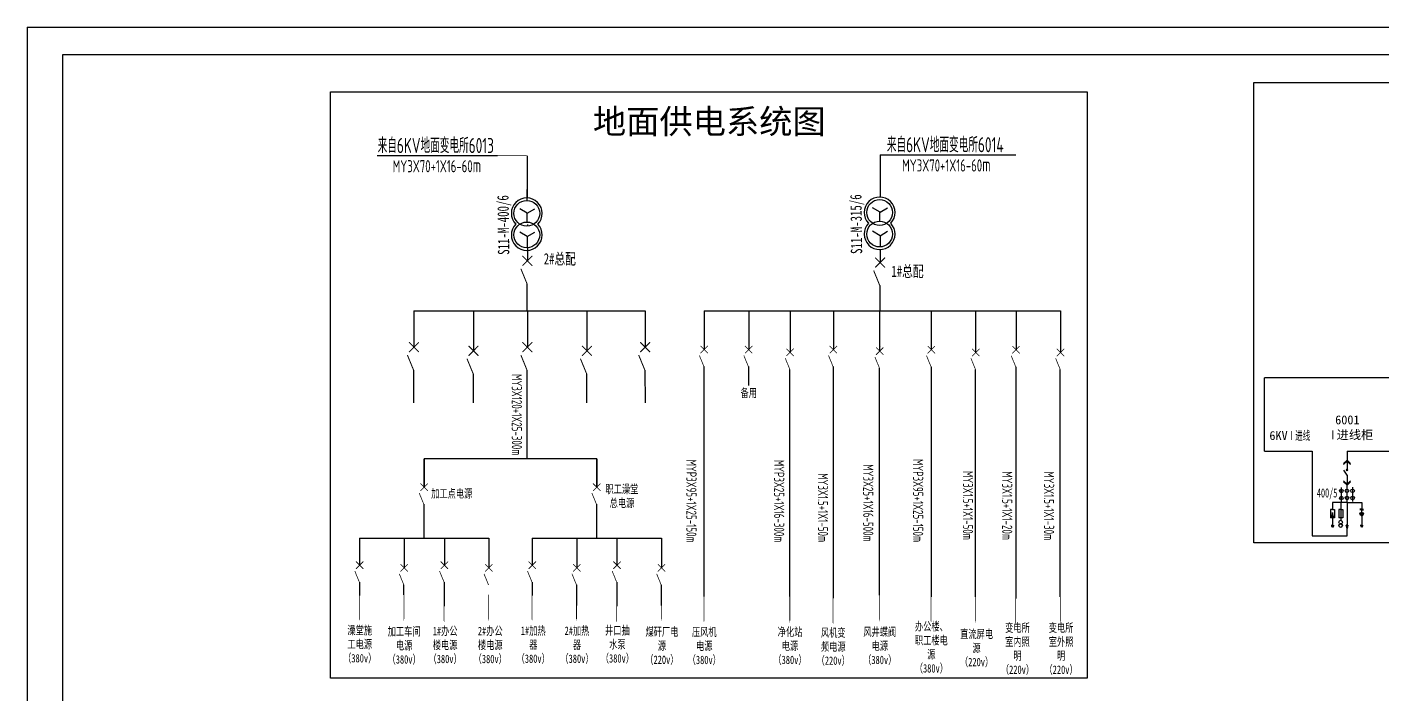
# Model space of a CAD drawing. Header units: millimetres. Extents: x -10061 to 3337, y -3023 to -418.
# Drawn here: x -10061 to -9394, y -2407 to -2078 of the extents above; entities that cross this region are included whole.
import ezdxf
from ezdxf.lldxf.tags import DXFTag

# ---------------------------------------------------------------- set-up
doc = ezdxf.new("R2010")
doc.units = ezdxf.units.MM
doc.layers.add('图框内框', color=16, linetype='Continuous', lineweight=100)
doc.layers.add('粗实线', color=7, linetype='Continuous', lineweight=30)
doc.styles.add('_宋体', font='', dxfattribs={"width": 0.6})
doc.styles.get("Standard").update_dxf_attribs({"font": 'txt', "bigfont": 'gbcbig.shx'})
doc.styles.add('仿宋_GB2312', font='', dxfattribs={"width": 0.7, "height": 3})
doc.styles.add('国标', font='gbenor.shx', dxfattribs={"width": 0.75, "height": 3.5, "bigfont": 'gbcbig.shx'})
doc.styles.get('_宋体').set_extended_font_data('SimSun')
doc.styles.get('仿宋_GB2312').set_extended_font_data('FangSong_GB2312')
tags = doc.linetypes.add('ACAD_ISO02W100', pattern=[15, 12, -3]).pattern_tags.tags
tags[6:7] = [DXFTag(74, 4), DXFTag(75, 0), DXFTag(340, '0'), DXFTag(46, 1.0), DXFTag(50, 0.0), DXFTag(44, 0.0), DXFTag(45, 0.0)]
tags[4:5] = [DXFTag(74, 4), DXFTag(75, 0), DXFTag(340, '0'), DXFTag(46, 1.0), DXFTag(50, 0.0), DXFTag(44, 0.0), DXFTag(45, 0.0)]

msp = doc.modelspace()

# ---------------------------------------------------------------- linework, layer by layer
at = {"color": 0, "lineweight": -3}
for p, q in [((-10060.78, -2078.4), (-8149.48, -2078.4)), ((-10060.78, -2078.4), (-10060.78, -3022.9)), ((-9978.29, -2091.86), (-9978.29, -2091.86)), ((-9641, -2141.37), (-9574.32, -2141.37)), ((-9829.31, -2141.71), (-9888.52, -2141.71)), ((-9814.69, -2163.77), (-9814.7, -2158.44)), ((-9641.07, -2187.92), (-9641.07, -2194.34)), ((-9814.82, -2204.73), (-9814.82, -2218.14)), ((-9641.25, -2205.59), (-9641.25, -2218.14)), ((-9870.46, -2218.14), (-9756.66, -2218.14)), ((-9814.64, -2218.14), (-9814.64, -2218.14)), ((-9727.61, -2218.16), (-9633.14, -2218.14)), ((-9641.25, -2237.93), (-9641.25, -2218.14)), ((-9633.14, -2218.15), (-9552.31, -2218.16)), ((-9593.98, -2238.61), (-9593.98, -2218.15)), ((-9705.88, -2245.58), (-9705.88, -2254.8)), ((-9685.49, -2358.75), (-9685.49, -2246.92)), ((-9641.38, -2358.16), (-9641.38, -2246.33)), ((-9594.12, -2358.84), (-9594.12, -2247.01)), ((-9552.44, -2358.84), (-9552.44, -2247.01)), ((-9814.82, -2258.29), (-9814.82, -2291.01)), ((-9865.45, -2304.95), (-9865.45, -2291.01)), ((-9780.5, -2291.01), (-9865.45, -2291.01)), ((-9780.5, -2304.95), (-9780.5, -2291.01)), ((-9865.58, -2313.35), (-9865.58, -2330.01)), ((-9780.63, -2313.35), (-9780.63, -2330.01)), ((-9897.15, -2330.01), (-9833.59, -2330.02)), ((-9812.2, -2330.01), (-9748.64, -2330.02)), ((-9875.4, -2357.92), (-9875.4, -2353.08))]:
    msp.add_line(p, q, dxfattribs=at)
at = {"color": 0}
for p, q in [((-9814.7, -2169.98), (-9818.42, -2167.83)), ((-9814.7, -2169.98), (-9810.98, -2167.83)), ((-9641.07, -2169.57), (-9644.79, -2167.42)), ((-9641.07, -2169.57), (-9637.35, -2167.42)), ((-9814.92, -2170.1), (-9814.7, -2169.98)), ((-9814.92, -2170.1), (-9814.92, -2174.52)), ((-9641.3, -2169.69), (-9641.07, -2169.57)), ((-9641.3, -2169.69), (-9641.3, -2174.11)), ((-9814.7, -2181.51), (-9818.42, -2179.36)), ((-9814.7, -2181.51), (-9810.98, -2179.36)), ((-9641.07, -2181.1), (-9644.79, -2178.96)), ((-9641.07, -2181.1), (-9637.35, -2178.96)), ((-9641.07, -2181.1), (-9641.07, -2186.47)), ((-9814.7, -2181.51), (-9814.7, -2186.88))]:
    msp.add_line(p, q, dxfattribs=at)
at = {"color": 0, "lineweight": 35}
for points in [[(-9829.31, -2141.71, 0.4, 0.4, 0), (-9821.45, -2141.72, 2.4, 0, 0), (-9814.36, -2141.72, 0, 0, 0)], [(-9626.06, -2141.37, 0.4, 0.4, 0), (-9633.92, -2141.37, 2.4, 0, 0), (-9641, -2141.37, 0, 0, 0)], [(-9897.28, -2357.92, 0.344, 0.344, 0), (-9897.28, -2364.68, 2.06, 0, 0), (-9897.28, -2370.77, 0, 0, 0)], [(-9875.4, -2357.92, 0.344, 0.344, 0), (-9875.4, -2364.68, 2.06, 0, 0), (-9875.4, -2370.77, 0, 0, 0)], [(-9855.61, -2358.76, 0.344, 0.344, 0), (-9855.61, -2365.52, 2.06, 0, 0), (-9855.61, -2371.61, 0, 0, 0)], [(-9833.73, -2357.92, 0.344, 0.344, 0), (-9833.73, -2364.68, 2.06, 0, 0), (-9833.73, -2370.77, 0, 0, 0)], [(-9812.33, -2357.92, 0.344, 0.344, 0), (-9812.33, -2364.68, 2.06, 0, 0), (-9812.33, -2370.77, 0, 0, 0)], [(-9790.45, -2357.92, 0.344, 0.344, 0), (-9790.45, -2364.68, 2.06, 0, 0), (-9790.45, -2370.77, 0, 0, 0)], [(-9770.66, -2358.76, 0.344, 0.344, 0), (-9770.66, -2365.52, 2.06, 0, 0), (-9770.66, -2371.61, 0, 0, 0)], [(-9748.78, -2357.92, 0.344, 0.344, 0), (-9748.78, -2364.68, 2.06, 0, 0), (-9748.78, -2370.77, 0, 0, 0)], [(-9727.74, -2358.74, 0.344, 0.344, 0), (-9727.74, -2365.51, 2.06, 0, 0), (-9727.74, -2371.6, 0, 0, 0)], [(-9685.49, -2358.75, 0.344, 0.344, 0), (-9685.49, -2365.51, 2.06, 0, 0), (-9685.49, -2371.6, 0, 0, 0)], [(-9664.21, -2359.59, 0.344, 0.344, 0), (-9664.21, -2366.35, 2.06, 0, 0), (-9664.21, -2372.44, 0, 0, 0)], [(-9641.38, -2358.16, 0.344, 0.344, 0), (-9641.38, -2364.92, 2.06, 0, 0), (-9641.38, -2371.02, 0, 0, 0)], [(-9616, -2358.84, 0.344, 0.344, 0), (-9616, -2365.6, 2.06, 0, 0), (-9616, -2371.7, 0, 0, 0)], [(-9594.12, -2358.84, 0.344, 0.344, 0), (-9594.12, -2365.6, 2.06, 0, 0), (-9594.12, -2371.7, 0, 0, 0)], [(-9574.33, -2359.68, 0.344, 0.344, 0), (-9574.33, -2366.44, 2.06, 0, 0), (-9574.33, -2372.54, 0, 0, 0)], [(-9552.44, -2358.84, 0.344, 0.344, 0), (-9552.44, -2365.6, 2.06, 0, 0), (-9552.44, -2371.7, 0, 0, 0)]]:
    msp.add_lwpolyline(points, format="xyseb", dxfattribs=at)
at = {"color": 0, "lineweight": 5}
for points, const_width in [([(-9817.06, -2191.04), (-9812.21, -2195.9)], 0.486), ([(-9812.21, -2191.04), (-9817.06, -2195.9)], 0.486), ([(-9643.49, -2191.91), (-9638.64, -2196.76)], 0.486), ([(-9638.64, -2191.91), (-9643.49, -2196.76)], 0.486), ([(-9814.82, -2204.73), (-9817.83, -2197.36)], 0.486), ([(-9641.25, -2205.59), (-9644.26, -2198.22)], 0.486), ([(-9872.89, -2233.56), (-9868.03, -2238.42)], 0.486), ([(-9868.03, -2233.56), (-9872.89, -2238.42)], 0.486), ([(-9817.06, -2233.56), (-9812.21, -2238.42)], 0.486), ([(-9812.21, -2233.56), (-9817.06, -2238.42)], 0.486), ([(-9759.09, -2233.56), (-9754.23, -2238.42)], 0.486), ([(-9754.23, -2233.56), (-9759.09, -2238.42)], 0.486), ([(-9870.64, -2247.25), (-9873.66, -2239.88)], 0.486), ([(-9841.32, -2249.04), (-9844.34, -2241.67)], 0.486), ([(-9843.57, -2235.36), (-9838.72, -2240.22)], 0.486), ([(-9838.72, -2235.36), (-9843.57, -2240.22)], 0.486), ([(-9814.82, -2247.25), (-9817.83, -2239.88)], 0.486), ([(-9785.5, -2249.04), (-9788.52, -2241.67)], 0.486), ([(-9787.75, -2235.36), (-9782.89, -2240.22)], 0.486), ([(-9782.89, -2235.36), (-9787.75, -2240.22)], 0.486), ([(-9756.84, -2247.25), (-9759.85, -2239.88)], 0.486), ([(-9727.74, -2245.57), (-9730, -2240.07)], 0.362), ([(-9729.42, -2235.36), (-9725.8, -2238.98)], 0.362), ([(-9725.8, -2235.36), (-9729.42, -2238.98)], 0.362), ([(-9705.88, -2245.58), (-9708.13, -2240.08)], 0.362), ([(-9707.56, -2235.36), (-9703.93, -2238.99)], 0.362), ([(-9703.93, -2235.36), (-9707.56, -2238.99)], 0.362), ([(-9685.49, -2246.92), (-9687.74, -2241.42)], 0.362), ([(-9687.17, -2236.71), (-9683.55, -2240.33)], 0.362), ([(-9683.55, -2236.71), (-9687.17, -2240.33)], 0.362), ([(-9664.21, -2245.58), (-9666.46, -2240.08)], 0.362), ([(-9665.88, -2235.36), (-9662.26, -2238.99)], 0.362), ([(-9662.26, -2235.36), (-9665.88, -2238.99)], 0.362), ([(-9641.38, -2246.33), (-9643.63, -2240.83)], 0.362), ([(-9643.06, -2236.12), (-9639.44, -2239.74)], 0.362), ([(-9639.44, -2236.12), (-9643.06, -2239.74)], 0.362), ([(-9616, -2245.67), (-9618.25, -2240.17)], 0.362), ([(-9617.68, -2235.46), (-9614.05, -2239.08)], 0.362), ([(-9614.05, -2235.46), (-9617.68, -2239.08)], 0.362), ([(-9594.12, -2247.01), (-9596.37, -2241.51)], 0.362), ([(-9595.79, -2236.8), (-9592.17, -2240.42)], 0.362), ([(-9592.17, -2236.8), (-9595.79, -2240.42)], 0.362), ([(-9574.33, -2245.67), (-9576.58, -2240.17)], 0.362), ([(-9576, -2235.46), (-9572.38, -2239.08)], 0.362), ([(-9572.38, -2235.46), (-9576, -2239.08)], 0.362), ([(-9552.44, -2247.01), (-9554.69, -2241.51)], 0.362), ([(-9554.12, -2236.8), (-9550.5, -2240.42)], 0.362), ([(-9550.5, -2236.8), (-9554.12, -2240.42)], 0.362), ([(-9865.58, -2313.35), (-9867.83, -2307.85)], 0.362), ([(-9867.26, -2303.14), (-9863.64, -2306.76)], 0.362), ([(-9863.64, -2303.14), (-9867.26, -2306.76)], 0.362), ([(-9780.63, -2313.35), (-9782.88, -2307.85)], 0.362), ([(-9782.31, -2303.14), (-9778.68, -2306.76)], 0.362), ([(-9778.68, -2303.14), (-9782.31, -2306.76)], 0.362), ([(-9898.96, -2341.52), (-9895.34, -2345.14)], 0.362), ([(-9895.34, -2341.52), (-9898.96, -2345.14)], 0.362), ([(-9857.29, -2341.52), (-9853.67, -2345.14)], 0.362), ([(-9853.67, -2341.52), (-9857.29, -2345.14)], 0.362), ([(-9814.01, -2341.52), (-9810.39, -2345.14)], 0.362), ([(-9810.39, -2341.52), (-9814.01, -2345.14)], 0.362), ([(-9772.34, -2341.52), (-9768.71, -2345.14)], 0.362), ([(-9768.71, -2341.52), (-9772.34, -2345.14)], 0.362), ([(-9897.28, -2351.73), (-9899.54, -2346.23)], 0.362), ([(-9875.4, -2353.08), (-9877.65, -2347.57)], 0.362), ([(-9877.08, -2342.86), (-9873.45, -2346.49)], 0.362), ([(-9873.45, -2342.86), (-9877.08, -2346.49)], 0.362), ([(-9855.61, -2351.73), (-9857.86, -2346.23)], 0.362), ([(-9833.73, -2353.08), (-9835.98, -2347.57)], 0.362), ([(-9835.41, -2342.86), (-9831.78, -2346.49)], 0.362), ([(-9831.78, -2342.86), (-9835.41, -2346.49)], 0.362), ([(-9812.33, -2351.73), (-9814.58, -2346.23)], 0.362), ([(-9790.45, -2353.08), (-9792.7, -2347.57)], 0.362), ([(-9792.13, -2342.86), (-9788.5, -2346.49)], 0.362), ([(-9788.5, -2342.86), (-9792.13, -2346.49)], 0.362), ([(-9770.66, -2351.73), (-9772.91, -2346.23)], 0.362), ([(-9748.78, -2353.08), (-9751.03, -2347.57)], 0.362), ([(-9750.45, -2342.86), (-9746.83, -2346.49)], 0.362), ([(-9746.83, -2342.86), (-9750.45, -2346.49)], 0.362)]:
    msp.add_lwpolyline(points, dxfattribs=dict(at, const_width=const_width))
at = {"color": 0}
for centre in [(-9814.92, -2170.1), (-9641.3, -2169.69), (-9814.92, -2180.73), (-9641.3, -2180.32)]:
    msp.add_circle(centre, 6.34, dxfattribs=at)
for centre, start, end in [((-9814.92, -2170.1), 315.64389, 224.35611), ((-9641.3, -2169.69), 315.64389, 224.35611), ((-9814.92, -2180.73), 135.64389, 44.35611), ((-9641.3, -2180.32), 135.64389, 44.35611)]:
    msp.add_arc(centre, 7.6, start, end, dxfattribs=at)
at = {"layer": '图框内框', "color": 0, "lineweight": 30}
for p, q in [((-10043.2, -2091.86), (-8165.88, -2091.86)), ((-10043.2, -3009.66), (-10043.2, -2091.86))]:
    msp.add_line(p, q, dxfattribs=at)
at = {"layer": '图框内框', "color": 0, "linetype": 'ACAD_ISO02W100', "lineweight": -3}
for p, q in [((-9457.16, -2105.76), (-8728.06, -2105.76)), ((-9457.16, -2332.34), (-9457.16, -2105.76)), ((-8728.06, -2332.34), (-9457.16, -2332.34))]:
    msp.add_line(p, q, dxfattribs=at)
at = {"layer": '图框内框', "color": 0, "lineweight": -3}
for p, q in [((-9641, -2141.37), (-9641, -2162.14)), ((-9814.69, -2141.72), (-9814.69, -2162.5)), ((-9814.64, -2175.62), (-9814.64, -2176.43)), ((-9814.7, -2181.87), (-9814.7, -2184.5)), ((-9814.64, -2187.06), (-9814.64, -2193.47)), ((-9641.07, -2181.46), (-9641.07, -2184.09)), ((-9641.07, -2187.92), (-9641.07, -2187.92)), ((-9641.07, -2187.92), (-9641.07, -2194.34)), ((-9814.82, -2193.29), (-9814.82, -2193.65)), ((-9814.7, -2188.33), (-9814.7, -2188.33)), ((-9641.25, -2194.16), (-9641.25, -2194.52)), ((-9870.46, -2218.14), (-9870.46, -2235.99)), ((-9841.14, -2218.16), (-9841.14, -2237.79)), ((-9814.64, -2218.14), (-9814.64, -2235.99)), ((-9785.32, -2218.16), (-9785.32, -2237.79)), ((-9756.66, -2218.14), (-9756.66, -2235.99)), ((-9727.61, -2218.16), (-9727.61, -2237.17)), ((-9705.74, -2218.16), (-9705.74, -2237.18)), ((-9685.36, -2218.15), (-9685.36, -2238.52)), ((-9664.07, -2218.15), (-9664.07, -2237.18)), ((-9615.87, -2218.15), (-9615.87, -2237.27)), ((-9574.19, -2218.15), (-9574.19, -2237.27)), ((-9552.31, -2218.16), (-9552.31, -2238.61)), ((-9870.64, -2235.81), (-9870.64, -2236.17)), ((-9814.82, -2235.81), (-9814.82, -2236.17)), ((-9756.84, -2235.81), (-9756.84, -2236.17)), ((-9727.74, -2237.04), (-9727.74, -2237.31)), ((-9727.74, -2237.04), (-9727.74, -2237.31)), ((-9705.88, -2237.04), (-9705.88, -2237.31)), ((-9705.88, -2237.04), (-9705.88, -2237.31)), ((-9664.21, -2237.04), (-9664.21, -2237.31)), ((-9616, -2237.13), (-9616, -2237.4)), ((-9616, -2237.13), (-9616, -2237.4)), ((-9574.33, -2237.13), (-9574.33, -2237.4)), ((-9870.64, -2247.25), (-9870.64, -2263.32)), ((-9814.82, -2247.25), (-9814.82, -2258.29)), ((-9756.84, -2247.25), (-9756.74, -2263.32)), ((-9727.74, -2245.57), (-9727.74, -2358.74)), ((-9664.21, -2245.58), (-9664.21, -2359.59)), ((-9616, -2245.67), (-9616, -2358.84)), ((-9574.33, -2245.67), (-9574.33, -2359.68)), ((-9841.32, -2249.04), (-9841.32, -2263.32)), ((-9785.5, -2249.04), (-9785.5, -2263.32)), ((-9865.45, -2291.01), (-9865.45, -2304.95)), ((-9780.5, -2291.01), (-9780.5, -2304.95)), ((-9897.15, -2330.01), (-9897.15, -2343.33)), ((-9875.27, -2330.02), (-9875.27, -2344.67)), ((-9855.48, -2330.01), (-9855.48, -2343.33)), ((-9833.59, -2330.02), (-9833.59, -2344.67)), ((-9812.2, -2330.01), (-9812.2, -2343.33)), ((-9790.31, -2330.02), (-9790.31, -2344.67)), ((-9770.53, -2330.01), (-9770.53, -2343.33)), ((-9748.64, -2330.02), (-9748.64, -2344.67)), ((-9897.28, -2343.2), (-9897.28, -2343.47)), ((-9897.28, -2343.2), (-9897.28, -2343.47)), ((-9855.61, -2343.2), (-9855.61, -2343.47)), ((-9812.33, -2343.2), (-9812.33, -2343.47)), ((-9770.66, -2343.2), (-9770.66, -2343.47)), ((-9770.66, -2343.2), (-9770.66, -2343.47)), ((-9748.78, -2344.54), (-9748.78, -2344.81)), ((-9897.28, -2351.73), (-9897.28, -2358.31)), ((-9855.61, -2351.73), (-9855.61, -2363.52)), ((-9812.33, -2351.73), (-9812.33, -2358.31)), ((-9790.45, -2353.08), (-9790.45, -2363.2)), ((-9770.66, -2351.73), (-9770.66, -2363.52)), ((-9748.78, -2353.08), (-9748.78, -2363.2))]:
    msp.add_line(p, q, dxfattribs=at)
at = {"layer": '图框内框', "color": 0, "lineweight": 5}
for p, q in [((-9814.64, -2193.47), (-9814.64, -2193.47)), ((-9641.07, -2194.34), (-9641.07, -2194.34)), ((-9870.46, -2235.99), (-9870.46, -2235.99)), ((-9841.14, -2237.79), (-9841.14, -2237.79)), ((-9814.64, -2235.99), (-9814.64, -2235.99)), ((-9785.32, -2237.79), (-9785.32, -2237.79)), ((-9756.66, -2235.99), (-9756.66, -2235.99)), ((-9727.61, -2237.17), (-9727.61, -2237.17)), ((-9705.74, -2237.18), (-9705.74, -2237.18)), ((-9685.36, -2238.52), (-9685.36, -2238.52)), ((-9664.07, -2237.18), (-9664.07, -2237.18)), ((-9640.89, -2235.49), (-9640.89, -2235.49)), ((-9615.87, -2237.27), (-9615.87, -2237.27)), ((-9574.19, -2237.27), (-9574.19, -2237.27)), ((-9552.31, -2238.61), (-9552.31, -2238.61)), ((-9865.45, -2304.95), (-9865.45, -2304.95)), ((-9780.5, -2304.95), (-9780.5, -2304.95)), ((-9897.15, -2343.33), (-9897.15, -2343.33)), ((-9875.27, -2344.67), (-9875.27, -2344.67)), ((-9855.48, -2343.33), (-9855.48, -2343.33)), ((-9833.59, -2344.67), (-9833.59, -2344.67)), ((-9812.2, -2343.33), (-9812.2, -2343.33)), ((-9790.31, -2344.67), (-9790.31, -2344.67)), ((-9770.53, -2343.33), (-9770.53, -2343.33)), ((-9748.64, -2344.67), (-9748.64, -2344.67))]:
    msp.add_line(p, q, dxfattribs=at)
at = {"layer": '图框内框', "color": 0, "linetype": 'ACAD_ISO02W100', "lineweight": -3}
msp.add_lwpolyline([(-9911.54, -2110.21), (-9539.24, -2110.21), (-9539.24, -2399.02), (-9911.54, -2399.02)], close=True, dxfattribs=at)
at = {"layer": '粗实线', "color": 0, "ltscale": 25}
for p, q in [((-9162.55, -2251.13), (-9451.96, -2251.13)), ((-9451.96, -2287.26), (-9451.96, -2251.13)), ((-9451.96, -2287.26), (-9428.49, -2287.26)), ((-9428.49, -2287.26), (-9428.49, -2328.83)), ((-9411.33, -2287.26), (-9106.06, -2287.26)), ((-9411.33, -2287.26), (-9411.33, -2291.63)), ((-9411.33, -2291.63), (-9412.99, -2293.27)), ((-9411.33, -2292.17), (-9412.99, -2293.8)), ((-9411.33, -2291.63), (-9409.67, -2293.27)), ((-9411.33, -2292.17), (-9409.67, -2293.8)), ((-9411.33, -2292.17), (-9411.33, -2296.54)), ((-9411.33, -2299.04), (-9412.85, -2296.54)), ((-9411.33, -2296.54), (-9411.75, -2296.13)), ((-9411.33, -2296.54), (-9411.75, -2296.95)), ((-9411.33, -2296.54), (-9410.91, -2296.13)), ((-9411.33, -2296.54), (-9410.91, -2296.95)), ((-9411.33, -2299.04), (-9411.33, -2303.41)), ((-9414.13, -2305.02), (-9414.13, -2312.03)), ((-9411.33, -2303.39), (-9412.99, -2301.76)), ((-9411.33, -2303.93), (-9412.99, -2302.3)), ((-9411.33, -2303.39), (-9409.67, -2301.76)), ((-9411.33, -2303.93), (-9409.67, -2302.3)), ((-9411.33, -2312.43), (-9411.33, -2303.93)), ((-9408.59, -2304.98), (-9408.59, -2311.99)), ((-9418.46, -2312.43), (-9418.46, -2315.93)), ((-9411.33, -2312.43), (-9418.46, -2312.43)), ((-9414.42, -2312.43), (-9414.42, -2321.24)), ((-9411.33, -2312.43), (-9404.12, -2312.43)), ((-9411.33, -2312.43), (-9411.33, -2317.55)), ((-9404.12, -2312.43), (-9404.12, -2315.82)), ((-9419.48, -2315.93), (-9419.48, -2320.01)), ((-9418.46, -2315.93), (-9419.48, -2315.93)), ((-9417.44, -2320.01), (-9419.48, -2320.01)), ((-9418.46, -2317.32), (-9418.91, -2319.48)), ((-9418.01, -2319.48), (-9418.91, -2319.48)), ((-9418.46, -2315.93), (-9417.44, -2315.93)), ((-9418.01, -2319.48), (-9418.46, -2317.32)), ((-9418.46, -2319.48), (-9418.46, -2323.76)), ((-9417.44, -2315.93), (-9417.44, -2320.01)), ((-9415.43, -2315.98), (-9415.43, -2320.06)), ((-9414.41, -2315.98), (-9415.43, -2315.98)), ((-9413.39, -2320.06), (-9415.43, -2320.06)), ((-9414.41, -2315.98), (-9413.39, -2315.98)), ((-9413.39, -2315.98), (-9413.39, -2320.06)), ((-9411.33, -2317.55), (-9411.33, -2324.46)), ((-9404.12, -2315.82), (-9404.96, -2315.82)), ((-9404.12, -2316.13), (-9404.96, -2316.13)), ((-9404.83, -2317.6), (-9403.42, -2318.64)), ((-9404.73, -2318.75), (-9403.51, -2317.5)), ((-9404.12, -2315.82), (-9403.28, -2315.82)), ((-9404.12, -2316.13), (-9403.28, -2316.13)), ((-9404.12, -2317.24), (-9404.12, -2316.13)), ((-9404.12, -2318.99), (-9404.12, -2323.76)), ((-9418.46, -2323.76), (-9419.19, -2323.76)), ((-9418.46, -2324.11), (-9419.05, -2324.11)), ((-9418.46, -2324.46), (-9418.9, -2324.46)), ((-9418.46, -2323.76), (-9417.73, -2323.76)), ((-9418.46, -2324.11), (-9417.88, -2324.11)), ((-9418.46, -2324.46), (-9418.03, -2324.46)), ((-9411.33, -2323.65), (-9411.76, -2323.65)), ((-9411.33, -2325.25), (-9411.76, -2323.65)), ((-9411.33, -2323.65), (-9410.89, -2323.65)), ((-9410.89, -2323.65), (-9411.33, -2325.25)), ((-9411.33, -2328.83), (-9411.33, -2325.25)), ((-9404.12, -2323.76), (-9404.85, -2323.76)), ((-9404.12, -2324.11), (-9404.71, -2324.11)), ((-9404.12, -2324.46), (-9404.56, -2324.46)), ((-9404.12, -2323.76), (-9403.39, -2323.76)), ((-9404.12, -2324.11), (-9403.54, -2324.11)), ((-9404.12, -2324.46), (-9403.69, -2324.46)), ((-9428.49, -2328.83), (-9411.33, -2328.83))]:
    msp.add_line(p, q, dxfattribs=at)
for centre in [(-9414.13, -2306.79), (-9411.35, -2306.75), (-9408.59, -2306.75), (-9414.13, -2310.26), (-9411.35, -2310.22), (-9408.59, -2310.22), (-9414.42, -2322.12), (-9404.13, -2318.12), (-9414.42, -2323.84)]:
    msp.add_circle(centre, 0.874, dxfattribs=at)

# ---------------------------------------------------------------- texts
at = {"color": 0, "lineweight": 15, "attachment_point": 1}
for s, insert, char_height, width in [('{\\fFangSong|b1|i0|c134|p49;地面供电系统图}', (-9782.39, -2118.88), 12, 315.5648), ('{\\fFangSong|b0|i0|c134|p49; 6001\\P\\fSimSun|b0|i0|c134|p2;\\W0.6;Ⅰ\\fFangSong|b0|i0|c134|p49;\\W1;进线柜}', (-9420.15, -2269.57), 4.41, 23.2615), ('{\\fFangSong|b0|i0|c134|p49;6KV\\fSimSun|b0|i0|c134|p2;\\W0.6;Ⅰ进线}', (-9449.53, -2277.29), 4.41, 44.9518)]:
    msp.add_mtext(s, dxfattribs=dict(at, insert=insert, char_height=char_height, width=width))
at = {"color": 7, "linetype": 'ByBlock', "width": 76.4916, "attachment_point": 5, "style": '国标'}
for s, insert, char_height in [('来自6KV地面变电所6013 ', (-9859.69, -2136.71), 7.4324), ('来自6KV地面变电所6014 ', (-9609.02, -2136.33), 7.4324), (' {\\H0.8571x;MY3X70+1X16-60}m', (-9860.55, -2146.4), 7), (' {\\H0.8571x;MY3X70+1X16-60}m', (-9609.87, -2146.02), 7)]:
    msp.add_mtext(s, dxfattribs=dict(at, insert=insert, char_height=char_height))
at = {"color": 7, "lineweight": 15, "char_height": 5.6, "width": 123.9863, "attachment_point": 5, "rotation": 90.75149, "style": '仿宋_GB2312'}
for s, insert in [('S11-M-315/6', (-9652.18, -2175.42)), ('S11-M-400/6', (-9825.81, -2175.83))]:
    msp.add_mtext(s, dxfattribs=dict(at, insert=insert))
at = {"color": 7, "lineweight": 15, "attachment_point": 5, "style": '仿宋_GB2312'}
for s, insert, char_height, width in [('{\\fFangSong|b0|i0|c134|p49;2#总配}', (-9798.66, -2192.78), 5.5296, 23.1913), ('{\\fFangSong|b0|i0|c134|p49;1#总配}', (-9627.58, -2198.92), 5.5296, 23.1913), ('{\\fFangSong|b0|i0|c134|p49;备用}', (-9705.72, -2258.77), 4.1278, 15.2686), ('{\\fFangSong|b0|i0|c134|p49;加工点电源}', (-9851.86, -2308.3), 4.1278, 26.339), ('{\\fFangSong|b0|i0|c134|p49;职工澡堂总电源}', (-9768.11, -2309.53), 4.1278, 18.9492), ('{\\fFangSong|b0|i0|c134|p49;澡堂施工电源（380v）}', (-9897.12, -2382.53), 4.1278, 15.2686), ('{\\fFangSong|b0|i0|c134|p49;加工车间电源（380v）}', (-9875.26, -2383.12), 4.1278, 17.9874), ('{\\fFangSong|b0|i0|c134|p49;1#办公楼电源（380v）}', (-9855.09, -2382.89), 4.1278, 15.9774), ('{\\fFangSong|b0|i0|c134|p49;2#办公楼电源（380v）}', (-9832.89, -2382.89), 4.1278, 15.9774), ('{\\fFangSong|b0|i0|c134|p49;井口抽水泵（380v）}', (-9770.33, -2382.61), 4.1278, 15.9774), ('{\\fFangSong|b0|i0|c134|p49;煤矸厂电源\\P（220v）}', (-9748.43, -2383.28), 4.1278, 17.3122), ('{\\fFangSong|b0|i0|c134|p49;压风机电源（380v）}', (-9727.58, -2383.36), 4.1278, 15.2686), ('{\\fFangSong|b0|i0|c134|p49;净化站电源（380v）}', (-9685.41, -2383.34), 4.1278, 15.9774), ('{\\fFangSong|b0|i0|c134|p49;风机变频电源（220v）}', (-9664.13, -2383.72), 4.1278, 15.9774), ('{\\fFangSong|b0|i0|c134|p49;风井蝶阀电源（380v）}', (-9641.24, -2383.35), 4.1278, 17.9874), ('{\\fFangSong|b0|i0|c134|p49;办公楼、职工楼电源（380v）}', (-9615.84, -2384.07), 4.1278, 17.8864), ('{\\fFangSong|b0|i0|c134|p49;直流屏电源 （220v）}', (-9593.6, -2384.4), 4.1278, 17.9874), ('{\\fFangSong|b0|i0|c134|p49;1#加热器（380v）}', (-9811.75, -2382.75), 4.1278, 15.9774), ('{\\fFangSong|b0|i0|c134|p49;2#加热器（380v）}', (-9790.22, -2382.77), 4.1278, 15.9774), ('{\\fFangSong|b0|i0|c134|p49;变电所室内照明（220v）}', (-9573.47, -2384.74), 4.1278, 15.9774), ('{\\fFangSong|b0|i0|c134|p49;变电所室外照明（220v）}', (-9552.03, -2384.74), 4.1278, 15.9774)]:
    msp.add_mtext(s, dxfattribs=dict(at, insert=insert, char_height=char_height, width=width))
at = {"color": 7, "linetype": 'ByBlock', "char_height": 5, "width": 76.4916, "attachment_point": 5, "rotation": 270, "style": '国标'}
for s, insert in [(' MY3X120+1X25-300m', (-9819.8, -2268.25)), (' MYP3X95+1X25-150m', (-9733.91, -2310.79)), (' MYP3X25+1X16-300m', (-9690.74, -2310.79)), (' MY3X25+1X16-500m', (-9646.91, -2311.72)), (' MYP3X95+1X25-150m', (-9622.37, -2310.51)), (' MY3X1.5+1X1-50m', (-9669.15, -2313.99)), (' MY3X1.5+1X1-50m', (-9597.84, -2312.89)), (' MY3X1.5+1X1-20m', (-9578.54, -2313.02)), (' MY3X1.5+1X1-30m', (-9557.94, -2313.11))]:
    msp.add_mtext(s, dxfattribs=dict(at, insert=insert))
at = {"layer": '粗实线', "color": 0, "ltscale": 25, "insert": (-9416.09, -2305.5), "char_height": 4.483, "width": 7.5752, "attachment_point": 3, "style": '_宋体'}
msp.add_mtext('400/5', dxfattribs=at)

doc.saveas('drawing.dxf')
